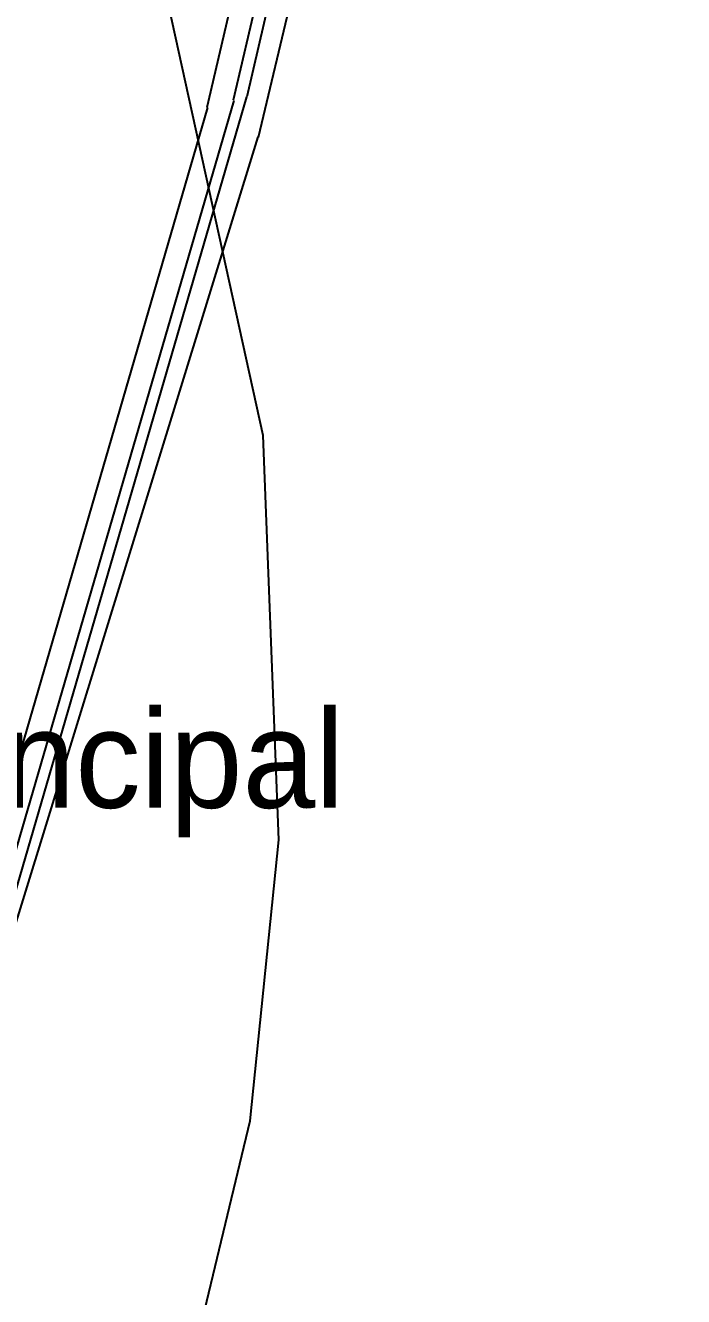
# Model space of a CAD drawing. Header units: feet. Extents: x -84 to 198, y -22 to 181.
# Drawn here: x 127.48 to 135.55, y 44.56 to 60.16 of the extents above; entities that cross this region are included whole.
import ezdxf
from ezdxf.enums import TextEntityAlignment as Align

# ---------------------------------------------------------------- set-up
doc = ezdxf.new("R2010")
doc.units = ezdxf.units.FT
for name, color, linetype in [('A-AREA-UNIDAD', 30, 'CONTINUOUS'), ('A-LINEA', 7, 'CONTINUOUS'), ('A-NOMBRE-ESPACIO', 2, 'CONTINUOUS')]:
    doc.layers.add(name, color=color, linetype=linetype)

msp = doc.modelspace()

# ---------------------------------------------------------------- linework, layer by layer
at = {"layer": 'A-AREA-UNIDAD'}
msp.add_lwpolyline([(106.912, 44.2844), (118.752, 41.44), (119.808, 41.4044), (119.84, 40.3556), (119.392, 38.56), (126.56, 36.8356), (127.968, 39.3244), (129.28, 42.72), (130.24, 46.72), (130.592, 50.1689), (130.4, 55.1289), (128.992, 61.5289), (128.608, 64.7289), (128.64, 68.96), (129.28, 72.8), (118.048, 75.4133), (118, 75.6444), (117.472, 75.7689), (116.24, 75.68), (104.08, 78.5244)], dxfattribs=at)
at = {"layer": 'A-LINEA'}
for p, q in [((136.6481, 85.3763), (130.3393, 58.7828)), ((135.8181, 85.2106), (129.7083, 59.1515)), ((136.0668, 84.9887), (130.0297, 59.2399)), ((136.1961, 84.8822), (130.1969, 59.2823)), ((121.5643, 29.6064), (130.1983, 59.2834)), ((121.233, 29.9818), (129.7226, 59.1491)), ((121.4569, 29.7348), (130.044, 59.2375)), ((120.7285, 27.6071), (130.3389, 58.7925))]:
    msp.add_line(p, q, dxfattribs=at)

# ---------------------------------------------------------------- texts
at = {"layer": 'A-NOMBRE-ESPACIO'}
msp.add_text('Dorm. principal', height=1.2, dxfattribs=at).set_placement((126, 50.56), align=Align.CENTER)

doc.saveas('drawing.dxf')
